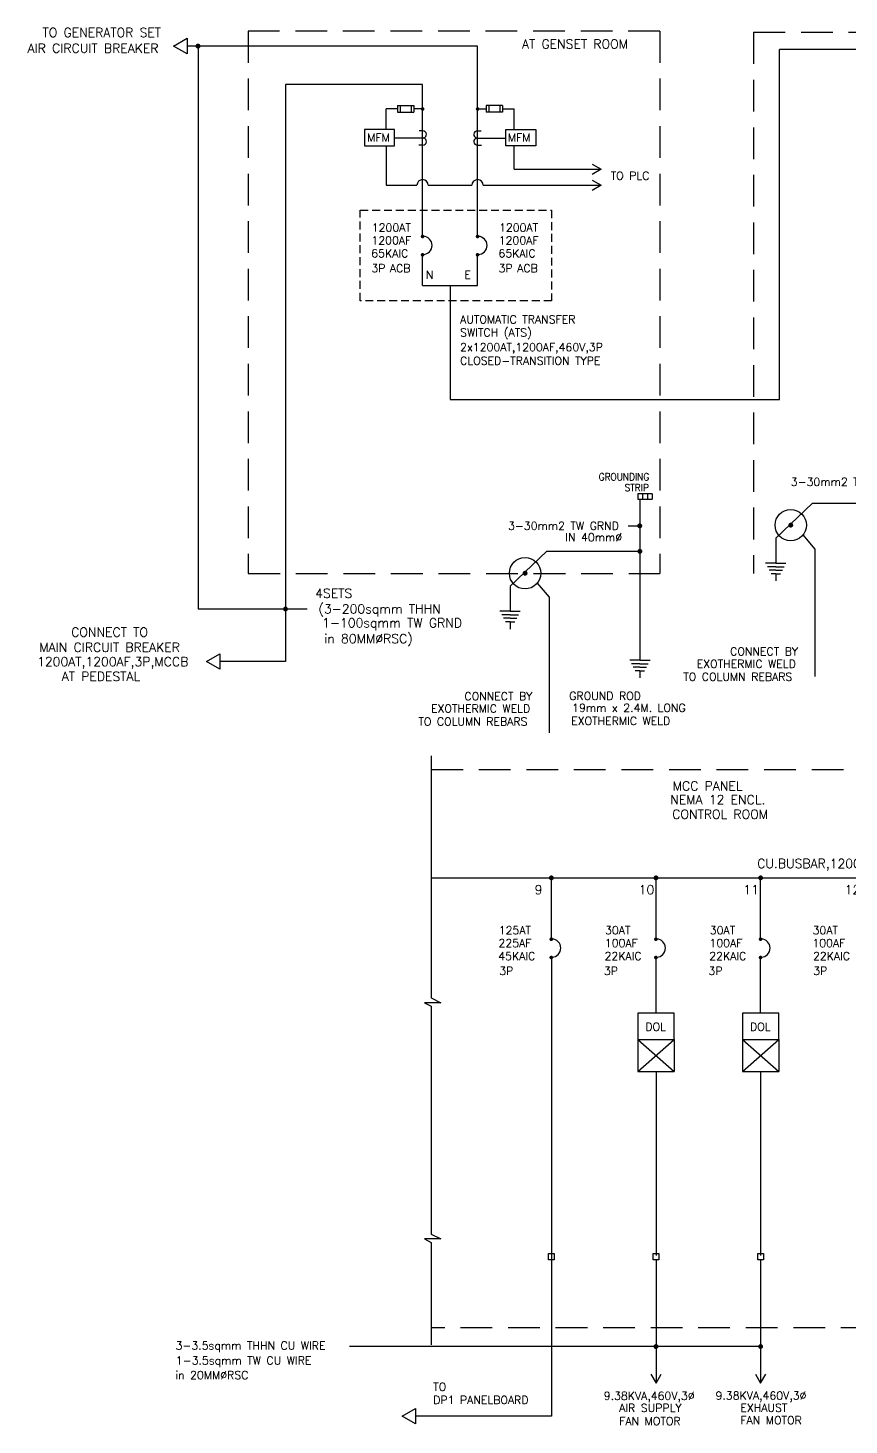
# Model space of a CAD drawing. Header units: millimetres. Extents: x 218407 to 1038532, y 22679 to 193677.
# Drawn here: x 1004642 to 1017592, y 29087 to 51131 of the extents above; entities that cross this region are included whole.
import ezdxf
from ezdxf.enums import TextEntityAlignment as Align

# ---------------------------------------------------------------- set-up
doc = ezdxf.new("R2010")
doc.units = ezdxf.units.MM
doc.header["$LTSCALE"] = 1000
doc.header["$MEASUREMENT"] = 0
doc.linetypes.add('HIDDEN', pattern=[0.375, 0.25, -0.125])
for name, color, linetype in [('a ee', 3, 'Continuous'), ('a ee co', 7, 'Continuous'), ('aa co', 7, 'Continuous'), ('aa light', 7, 'Continuous'), ('drawing', 7, 'Continuous')]:
    doc.layers.add(name, color=color, linetype=linetype)
doc.styles.add('ROMANS', font='ROMANS.shx')

msp = doc.modelspace()

# ---------------------------------------------------------------- linework, layer by layer
at = {"layer": 'a ee', "color": 4, "ltscale": 5}
for p, q in [((1006939, 50844, 106), (1007152, 50967, 106)), ((1007152, 50967, 106), (1007152, 50721, 106)), ((1007152, 50721, 106), (1006939, 50844, 106)), ((1011733, 47825, 106), (1011733, 50844, 106)), ((1010866, 47826, 106), (1010866, 50238, 106)), ((1010866, 47565, 106), (1010866, 47535, 106)), ((1010866, 47066, 106), (1010866, 47565, 106)), ((1011733, 47565, 106), (1011733, 47534, 106)), ((1011733, 47066, 106), (1011733, 47565, 106)), ((1007455, 41134, 106), (1007668, 41257, 106)), ((1007668, 41257, 106), (1007668, 41011, 106)), ((1007668, 41011, 106), (1007455, 41134, 106)), ((1012897, 36739, 35), (1012897, 37721, 35)), ((1014547, 36739, 35), (1014547, 37721, 35)), ((1016197, 36739, 35), (1016197, 37721, 35)), ((1012897, 36479, 35), (1012897, 36448, 35)), ((1012897, 36444, 35), (1012897, 31761, 35)), ((1014547, 36479, 35), (1014547, 36448, 35)), ((1016197, 36479, 35), (1016197, 36448, 35)), ((1010544, 29229, 35), (1010756, 29351, 35)), ((1010756, 29351, 35), (1010756, 29106, 35)), ((1010756, 29106, 35), (1010544, 29229, 35))]:
    msp.add_line(p, q, dxfattribs=at)
at = {"layer": 'a ee', "color": 3, "ltscale": 5}
for p, q in [((1010475, 49852, 106), (1010291, 49852, 106)), ((1010471, 49908, 106), (1010729, 49908, 106)), ((1010471, 49908, 106), (1010471, 49800, 106)), ((1010514, 49908, 106), (1010514, 49800, 106)), ((1010686, 49908, 106), (1010686, 49800, 106)), ((1010729, 49908, 106), (1010729, 49800, 106)), ((1010866, 49852, 106), (1010729, 49852, 106)), ((1011733, 49852, 106), (1011870, 49852, 106)), ((1012128, 49908, 106), (1011870, 49908, 106)), ((1011870, 49908, 106), (1011870, 49800, 106)), ((1011913, 49908, 106), (1011913, 49800, 106)), ((1012085, 49908, 106), (1012085, 49800, 106)), ((1012124, 49852, 106), (1012308, 49852, 106)), ((1012128, 49908, 106), (1012128, 49800, 106)), ((1010471, 49800, 106), (1010729, 49800, 106)), ((1012128, 49800, 106), (1011870, 49800, 106)), ((1010880, 49394, 106), (1010420, 49394, 106)), ((1010869, 49508, 106), (1010810, 49508, 106)), ((1011719, 49394, 106), (1012179, 49394, 106)), ((1011730, 49508, 106), (1011788, 49508, 106)), ((1010869, 49280, 106), (1010806, 49280, 106)), ((1011730, 49280, 106), (1011793, 49280, 106)), ((1014547, 35587, 35), (1014547, 36479, 35)), ((1016197, 35587, 35), (1016197, 36479, 35)), ((1014259, 35173, 35), (1014259, 34665, 35)), ((1014259, 35172, 35), (1014833, 34665, 35)), ((1014259, 34665, 35), (1014833, 35172, 35)), ((1014260, 35171, 35), (1014834, 35171, 35)), ((1014260, 35171, 35), (1014834, 35171, 35)), ((1014833, 35260, 35), (1014833, 35260, 35)), ((1014834, 35171, 35), (1014834, 34664, 35)), ((1015909, 35173, 35), (1015909, 34665, 35)), ((1015909, 35172, 35), (1016483, 34665, 35)), ((1015909, 34665, 35), (1016483, 35172, 35)), ((1015910, 35171, 35), (1016484, 35171, 35)), ((1015910, 35171, 35), (1016484, 35171, 35)), ((1016483, 35260, 35), (1016483, 35260, 35)), ((1016484, 35171, 35), (1016484, 34664, 35)), ((1014260, 34664, 35), (1014834, 34664, 35)), ((1014547, 34664, 35), (1014547, 31761, 35)), ((1015910, 34664, 35), (1016484, 34664, 35)), ((1016197, 34664, 35), (1016197, 31761, 35))]:
    msp.add_line(p, q, dxfattribs=at)
at = {"layer": 'a ee', "color": 4, "linetype": 'Continuous', "ltscale": 5}
for p, q in [((1013540, 48982, 106), (1013682, 48900, 106)), ((1013682, 48900, 106), (1013540, 48818, 106)), ((1013540, 48730, 106), (1013682, 48648, 106)), ((1013682, 48648, 106), (1013540, 48566, 106)), ((1014465, 29890, 35), (1014547, 29748, 35)), ((1014547, 29748, 35), (1014629, 29890, 35)), ((1016115, 29890, 35), (1016197, 29748, 35)), ((1016197, 29748, 35), (1016279, 29890, 35))]:
    msp.add_line(p, q, dxfattribs=at)
at = {"layer": 'a ee'}
for p, q in [((1014258, 43778, 106), (1014258, 43698, 106)), ((1014489, 43778, 106), (1014258, 43778, 106)), ((1014258, 43698, 106), (1014489, 43698, 106)), ((1014292, 43698, 106), (1014292, 41158, 106)), ((1014335, 43778, 106), (1014335, 43698, 106)), ((1014412, 43778, 106), (1014412, 43698, 106)), ((1014489, 43778, 106), (1014489, 43698, 106)), ((1016436, 43078, 106), (1016436, 42688, 106)), ((1016436, 42688, 106), (1016275, 42688, 106)), ((1016436, 42629, 106), (1016304, 42629, 106)), ((1016436, 42576, 106), (1016331, 42576, 106)), ((1016436, 42688, 106), (1016596, 42688, 106)), ((1016436, 42629, 106), (1016567, 42629, 106)), ((1016436, 42576, 106), (1016540, 42576, 106)), ((1016436, 42517, 106), (1016361, 42517, 106)), ((1016436, 42517, 106), (1016511, 42517, 106)), ((1016436, 42517, 106), (1016436, 42405, 106)), ((1012246, 42319, 106), (1012246, 41929, 106)), ((1012246, 41929, 106), (1012085, 41929, 106)), ((1012246, 41929, 106), (1012406, 41929, 106)), ((1012246, 41870, 106), (1012115, 41870, 106)), ((1012246, 41817, 106), (1012141, 41817, 106)), ((1012246, 41758, 106), (1012171, 41758, 106)), ((1012246, 41870, 106), (1012377, 41870, 106)), ((1012246, 41817, 106), (1012350, 41817, 106)), ((1012246, 41758, 106), (1012321, 41758, 106)), ((1012246, 41758, 106), (1012246, 41646, 106)), ((1014292, 41158, 106), (1014132, 41158, 106)), ((1014292, 41099, 106), (1014161, 41099, 106)), ((1014292, 41046, 106), (1014188, 41046, 106)), ((1014292, 41158, 106), (1014453, 41158, 106)), ((1014292, 41099, 106), (1014424, 41099, 106)), ((1014292, 41046, 106), (1014397, 41046, 106)), ((1014292, 40987, 106), (1014217, 40987, 106)), ((1014292, 40987, 106), (1014368, 40987, 106)), ((1014292, 40987, 106), (1014292, 40875, 106))]:
    msp.add_line(p, q, dxfattribs=at)
at = {"layer": 'a ee', "color": 251}
msp.add_line((1014110, 43274, 106), (1014296, 43274, 106), dxfattribs=at)
at = {"layer": 'a ee', "color": 1, "linetype": 'HIDDEN', "ltscale": 2}
for points, elevation in [([(1014609, 51081), (1008117, 51081), (1008117, 42524), (1014609, 42524)], 106), ([(1014609, 51081), (1014609, 42524)], 106), ([(1016085, 51062), (1038364, 51062)], 106), ([(1016085, 51062), (1016085, 42524)], 106), ([(1011003, 39432), (1023214, 39432), (1023214, 30621), (1011003, 30619)], 53)]:
    msp.add_lwpolyline(points, dxfattribs=dict(at, elevation=elevation))
at = {"layer": 'a ee', "color": 4, "ltscale": 5}
for points, elevation in [([(1011733, 50844), (1007152, 50844)], 106), ([(1008423, 50844), (1007152, 50844)], 106), ([(1011299, 45268), (1016495, 45268), (1016495, 50789)], 106), ([(1021250, 50789), (1016495, 50789)], 106), ([(1009385, 50238), (1008703, 50238), (1008703, 41134), (1007668, 41134)], 106), ([(1010866, 50238), (1009385, 50238)], 106), ([(1010866, 47066), (1011733, 47066)], 106), ([(1011299, 47066), (1011299, 45268)], 106), ([(1011003, 37721), (1022261, 37721)], 35)]:
    msp.add_lwpolyline(points, dxfattribs=dict(at, elevation=elevation))
at = {"layer": 'a ee', "color": 0, "const_width": 38.6}
for points, elevation in [([(1007343, 50844, -1), (1007304, 50844, -1)], 106), ([(1016692, 43286, -1), (1016653, 43286, -1)], 106), ([(1008723, 41962, -1), (1008684, 41962, -1)], 106), ([(1014527, 30326, 1), (1014566, 30326, 1)], 35), ([(1016178, 30326, 1), (1016216, 30326, 1)], 35)]:
    msp.add_lwpolyline(points, format="xyb", close=True, dxfattribs=dict(at, elevation=elevation))
at = {"layer": 'a ee', "color": 1, "elevation": 106}
for points in [[(1007326, 50844), (1007326, 41962)], [(1009045, 41962), (1007326, 41962)]]:
    msp.add_lwpolyline(points, dxfattribs=at)
at = {"layer": 'a ee', "color": 3, "ltscale": 5, "const_width": 28.7, "elevation": 106}
for points in [[(1010852, 49852, 1), (1010880, 49852, 1)], [(1011747, 49852, -1), (1011719, 49852, -1)]]:
    msp.add_lwpolyline(points, format="xyb", close=True, dxfattribs=at)
at = {"layer": 'a ee', "color": 3, "ltscale": 5, "elevation": 106}
for points in [[(1009949, 49530), (1009949, 49272), (1010420, 49272), (1010420, 49530)], [(1012650, 49530), (1012650, 49272), (1012179, 49272), (1012179, 49530)]]:
    msp.add_lwpolyline(points, close=True, dxfattribs=at)
at = {"layer": 'a ee', "color": 1, "linetype": 'HIDDEN', "ltscale": 0.5, "elevation": 18}
msp.add_lwpolyline([(1009883, 48255), (1012901, 48255), (1012901, 46826), (1009883, 46826)], close=True, dxfattribs=at)
at = {"layer": 'a ee', "color": 4, "ltscale": 5, "const_width": 28.7}
for points, elevation in [([(1010851, 47840, 1), (1010879, 47840, 1)], 106), ([(1011718, 47840, 1), (1011746, 47840, 1)], 106), ([(1010851, 47551, 1), (1010879, 47551, 1)], 106), ([(1011718, 47551, 1), (1011746, 47551, 1)], 106), ([(1012881, 36753, 1), (1012910, 36753, 1)], 35), ([(1014531, 36753, 1), (1014560, 36753, 1)], 35), ([(1016182, 36753, 1), (1016210, 36753, 1)], 35)]:
    msp.add_lwpolyline(points, format="xyb", close=True, dxfattribs=dict(at, elevation=elevation))
at = {"layer": 'a ee', "elevation": 106}
for points in [[(1016438, 43080), (1017015, 43634), (1018767, 43632)], [(1012248, 42321), (1012825, 42875), (1014292, 42873)]]:
    msp.add_lwpolyline(points, dxfattribs=at)
at = {"layer": 'a ee', "color": 4, "const_width": 38.6}
for points, elevation in [([(1014310, 43275, -1), (1014271, 43275, -1)], 106), ([(1014312, 42873, -1), (1014273, 42873, -1)], 106), ([(1012502, 42527, -1), (1012463, 42527, -1)], 106), ([(1012877, 37721, 1), (1012916, 37721, 1)], 35), ([(1014527, 37721, 1), (1014566, 37721, 1)], 35), ([(1016178, 37721, 1), (1016216, 37721, 1)], 35)]:
    msp.add_lwpolyline(points, format="xyb", close=True, dxfattribs=dict(at, elevation=elevation))
at = {"layer": 'a ee', "color": 0, "ltscale": 5, "const_width": 28.7, "elevation": 35}
for points in [[(1012881, 36464, 1), (1012910, 36464, 1)], [(1014531, 36464, 1), (1014560, 36464, 1)], [(1016182, 36464, 1), (1016210, 36464, 1)]]:
    msp.add_lwpolyline(points, format="xyb", close=True, dxfattribs=at)
at = {"layer": 'a ee', "color": 4, "ltscale": 5, "elevation": 35}
for points in [[(1012854, 31794), (1012939, 31794), (1012939, 31694), (1012854, 31694)], [(1014504, 31794), (1014590, 31794), (1014590, 31694), (1014504, 31694)], [(1016154, 31794), (1016240, 31794), (1016240, 31694), (1016154, 31694)]]:
    msp.add_lwpolyline(points, close=True, dxfattribs=at)
at = {"layer": 'a ee', "color": 4, "elevation": 35}
for points in [[(1012897, 31761), (1012897, 29229)], [(1014547, 31694), (1014547, 29748)], [(1016197, 31694), (1016197, 29748)], [(1012897, 29229), (1010756, 29229)]]:
    msp.add_lwpolyline(points, dxfattribs=at)
at = {"layer": 'a ee', "color": 0}
for centre, start, end in [((1007325, 50844, 106), 0, 180), ((1007325, 50844, 106), 180, 0), ((1008705, 41962, 106), 0, 180), ((1008705, 41962, 106), 180, 0)]:
    msp.add_arc(centre, 17.2, start, end, dxfattribs=at)
at = {"layer": 'a ee', "color": 3, "ltscale": 5}
for centre, start, end in [((1010869, 49450, 106), 281.8144, 90), ((1010869, 49338, 106), 270, 78.1856), ((1011730, 49450, 106), 90, 258.1856), ((1011730, 49338, 106), 101.8144, 270)]:
    msp.add_arc(centre, 57.4, start, end, dxfattribs=at)
at = {"layer": 'a ee', "color": 4, "ltscale": 5}
for centre in [(1010872, 47700, 106), (1011739, 47699, 106), (1012903, 36613, 35), (1014553, 36613, 35), (1016203, 36613, 35)]:
    msp.add_arc(centre, 143, 271.4454, 88.4376, dxfattribs=at)
at = {"layer": 'a ee co', "color": 2}
for centre in [(1016672, 43286, 106), (1012482, 42527, 106)]:
    msp.add_circle(centre, 247, dxfattribs=at)
at = {"layer": 'aa co', "color": 8, "elevation": 35}
for points in [[(1011003, 39644), (1011003, 35826), (1011151, 35750), (1010894, 35750), (1011003, 35694), (1011003, 33130)], [(1011003, 35276), (1011003, 32101), (1011151, 32025), (1010894, 32025), (1011003, 31968), (1011003, 30355)]]:
    msp.add_lwpolyline(points, dxfattribs=at)
at = {"layer": 'aa co', "color": 1, "elevation": 35}
msp.add_lwpolyline([(1016197, 30326), (1009713, 30326)], dxfattribs=at)
at = {"layer": 'aa light', "color": 3, "elevation": 106}
for points in [[(1010291, 49272), (1010291, 48648), (1010776, 48648)], [(1012308, 48900), (1012308, 49272)], [(1012308, 48900), (1013682, 48900)], [(1010956, 48648), (1011643, 48648)], [(1011823, 48648), (1013677, 48648)]]:
    msp.add_lwpolyline(points, dxfattribs=at)
at = {"layer": 'aa light', "color": 3}
for centre in [(1010866, 48648, 106), (1011733, 48648, 106)]:
    msp.add_arc(centre, 90, 0, 180, dxfattribs=at)
at = {"layer": 'drawing', "color": 3, "elevation": 106}
for points in [[(1010291, 49530), (1010291, 49852)], [(1012308, 49530), (1012308, 49852)]]:
    msp.add_lwpolyline(points, dxfattribs=at)
at = {"layer": 'drawing', "color": 2, "elevation": 106}
for points in [[(1016865, 43131), (1017051, 42908), (1017051, 40896)], [(1012675, 42372), (1012861, 42149), (1012861, 40007)]]:
    msp.add_lwpolyline(points, dxfattribs=at)
at = {"layer": 'drawing', "color": 3, "elevation": 35}
for points in [[(1014260, 35171), (1014834, 35171), (1014834, 35587), (1014260, 35587)], [(1015910, 35171), (1016484, 35171), (1016484, 35587), (1015910, 35587)]]:
    msp.add_lwpolyline(points, close=True, dxfattribs=at)

# ---------------------------------------------------------------- texts
at = {"layer": 'a ee', "color": 4, "style": 'ROMANS'}
for s, height, p in [('AT GENSET ROOM', 143.45, (1013270, 50805, 106)), ('3-30mm2 TW GRND', 126.24, (1017547, 43905, 106)), ('3-30mm2 TW GRND', 126.24, (1013087, 43212, 106)), ('IN 40mm%%C', 126.2, (1013565, 43031, 106)), ('4SETS', 143.4, (1009464, 42139, 106)), ('(3-200sqmm THHN', 143.45, (1010188, 41893, 106)), ('CONNECT TO ', 143.45, (1005978, 41525, 106)), ('1-100sqmm TW GRND', 143.45, (1010384, 41673, 106)), (' in 80MM%%CRSC)', 143.45, (1009963, 41424, 106)), ('MAIN CIRCUIT BREAKER ', 143.45, (1005978, 41287, 106)), ('1200AT,1200AF,3P,MCCB', 143.45, (1005978, 41060, 106)), ('AT PEDESTAL', 143.45, (1005792, 40827, 106)), ('GROUND ROD', 126.2, (1013744, 40529, 106)), ('19mm x 2.4M. LONG', 126.24, (1014120, 40340, 106)), ('EXOTHERMIC WELD', 126.24, (1013991, 40134, 106)), ('MCC PANEL', 143.4, (1015360, 39100, 53)), ('NEMA 12 ENCL.', 143.45, (1015521, 38883, 53)), ('CONTROL ROOM', 143.45, (1015559, 38653, 53)), ('9', 143, (1012695, 37462, 35)), ('10', 143.4, (1014397, 37462, 35)), ('11', 143.4, (1016047, 37462, 35)), ('12', 143.4, (1017646, 37462, 35)), ('3-3.5sqmm THHN CU WIRE', 126.24, (1008152, 30278, 53)), ('1-3.5sqmm TW CU WIRE', 126.24, (1008043, 30043, 53)), (' in 20MM%%CRSC', 126.24, (1007499, 29812, 53))]:
    msp.add_text(s, height=height, dxfattribs=at).set_placement(p, align=Align.CENTER)
for s, height, p in [('MFM', 126.2, (1009992, 49401, 106)), ('MFM', 126.2, (1012210, 49401, 106)), ('TO PLC', 126.2, (1013832, 48799, 106)), ('1200AF', 126.2, (1010059, 47779, 106)), ('1200AT', 126.2, (1010064, 47981, 106)), ('1200AF', 126.2, (1012067, 47778, 106)), ('1200AT', 126.2, (1012071, 47981, 106)), ('65KAIC', 126.2, (1010056, 47574, 106)), ('65KAIC', 126.2, (1012063, 47574, 106)), ('3P', 126.2, (1010057, 47340, 106)), ('ACB', 126.2, (1010350, 47340, 106)), ('3P', 126.2, (1012064, 47340, 106)), ('ACB', 126.2, (1012358, 47340, 106)), ('N', 126, (1010917, 47236, 106)), ('E', 126, (1011524, 47236, 106)), ('125AT', 126.2, (1012067, 36894, 35)), ('30AT', 126.2, (1013744, 36894, 35)), ('30AT', 126.2, (1015395, 36894, 35)), ('30AT', 126.2, (1017017, 36894, 35)), ('225AF', 126.2, (1012063, 36692, 35)), ('100AF', 126.2, (1013740, 36692, 35)), ('100AF', 126.2, (1015390, 36692, 35)), ('100AF', 126.2, (1017013, 36692, 35)), ('45KAIC', 126.2, (1012059, 36487, 35)), ('22KAIC', 126.2, (1013736, 36487, 35)), ('22KAIC', 126.2, (1015387, 36487, 35)), ('22KAIC', 126.2, (1017023, 36487, 35)), ('3P', 126.2, (1012075, 36253, 35)), ('3P', 126.2, (1013725, 36253, 35)), ('3P', 126.2, (1015375, 36253, 35)), ('3P', 126.2, (1017026, 36253, 35))]:
    msp.add_text(s, height=height, dxfattribs=at).set_placement(p, align=Align.MIDDLE_LEFT)
for s, height, p in [('AUTOMATIC TRANSFER', 126.24, (1011458, 46468, 106)), ('SWITCH (ATS)', 126.24, (1011458, 46262, 106)), ('2x1200AT,1200AF,460V,3P', 126.24, (1011458, 46031, 106)), ('CLOSED-TRANSITION TYPE', 126.24, (1011458, 45816, 106)), ('CONNECT BY', 126.2, (1015716, 41230, 106)), ('EXOTHERMIC WELD', 126.24, (1015189, 41034, 106)), ('TO COLUMN REBARS', 126.24, (1014977, 40830, 106)), ('CONNECT BY', 126.2, (1011526, 40524, 106)), ('EXOTHERMIC WELD', 126.24, (1010999, 40328, 106)), ('TO COLUMN REBARS', 126.24, (1010799, 40124, 106)), ('CU.BUSBAR,1200A,480V,3P', 143.45, (1016143, 37875, 35)), ('TO', 126.2, (1011033, 29627, 35)), ('DP1 PANELBOARD', 126.24, (1011033, 29420, 35)), ('9.38KVA,460V,3%%C', 126.24, (1013723, 29485, 35)), ('9.38KVA,460V,3%%C', 126.24, (1015486, 29488, 35)), ('AIR SUPPLY', 126.2, (1013967, 29294, 35)), ('EXHAUST', 126.2, (1015878, 29297, 35)), ('FAN MOTOR', 126.2, (1013967, 29087, 35)), ('FAN MOTOR', 126.2, (1015878, 29100, 35))]:
    msp.add_text(s, height=height, dxfattribs=at).set_placement(p)
at = {"layer": 'a ee', "color": 4, "style": 'ROMANS', "width": 0.9}
for s, p in [('GROUNDING ', (1014077, 43990, 106)), ('STRIP', (1014244, 43820, 106))]:
    msp.add_text(s, height=114.8, dxfattribs=at).set_placement(p, align=Align.CENTER)
at = {"layer": 'a ee', "color": 3, "style": 'ROMANS'}
for p in [(1014379, 35309, 35), (1016029, 35309, 35)]:
    msp.add_text('DOL', height=126.2, dxfattribs=at).set_placement(p)
at = {"layer": 'aa co', "color": 4, "style": 'ROMANS'}
for s, p in [('TO GENERATOR SET ', (1005855, 50987, 106)), ('AIR CIRCUIT BREAKER', (1005668, 50739, 106))]:
    msp.add_text(s, height=143.45, dxfattribs=at).set_placement(p, align=Align.CENTER)

doc.saveas('drawing.dxf')
